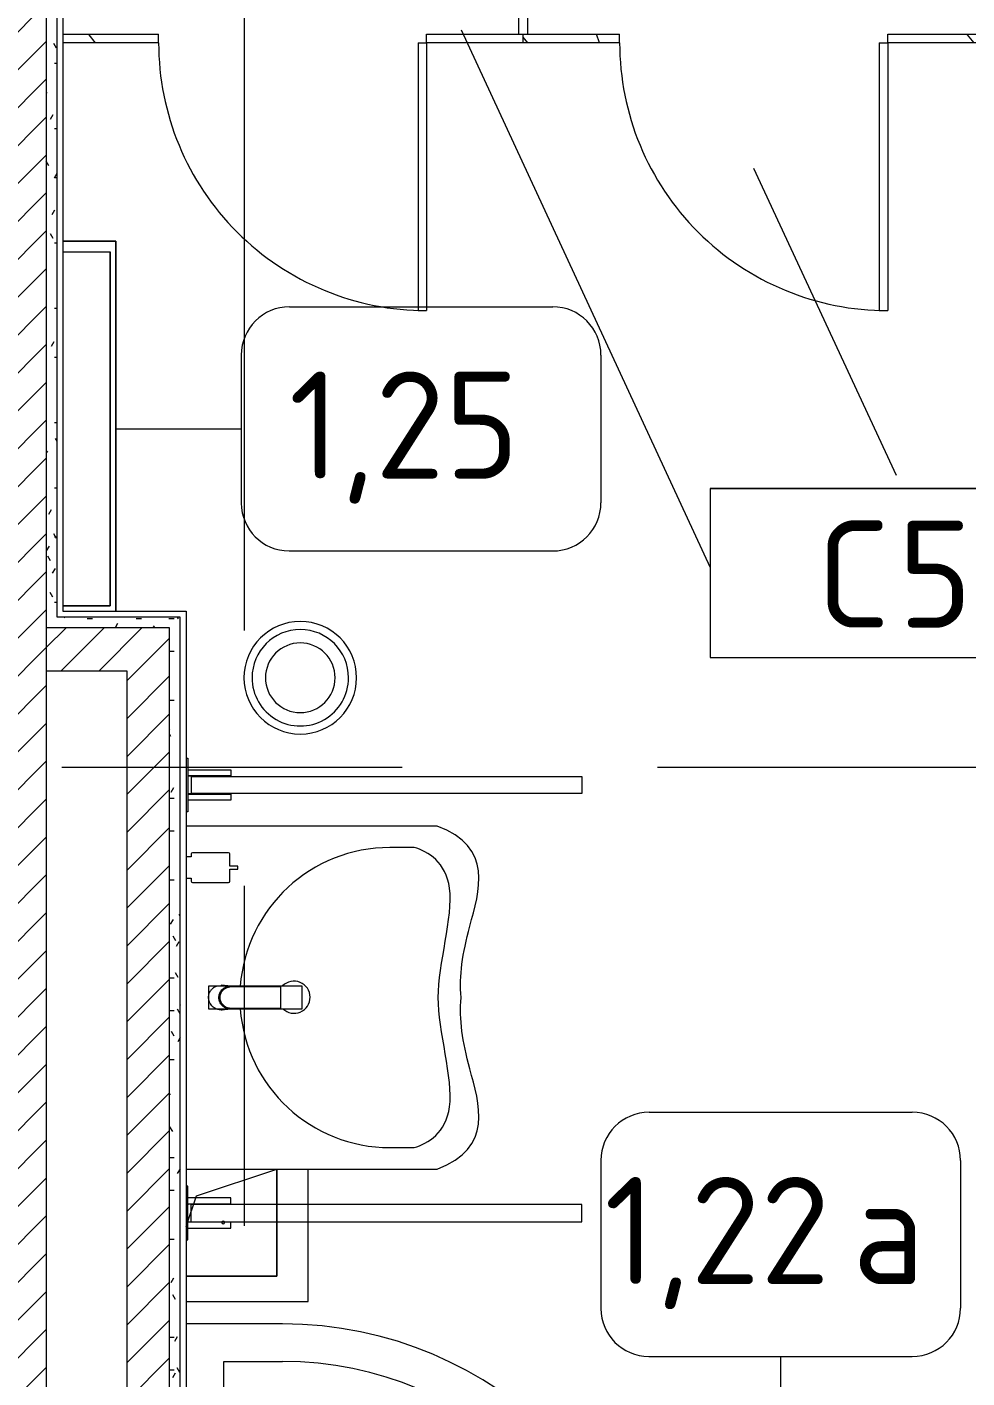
# Model space of a CAD drawing. Header units: millimetres. Extents: x 81494 to 296443, y -8553 to 29000.
# Drawn here: x 94254 to 96007, y 6660 to 9181 of the extents above; entities that cross this region are included whole.
import ezdxf

# ---------------------------------------------------------------- set-up
doc = ezdxf.new("R2010")
doc.units = ezdxf.units.MM
doc.linetypes.add('Осевая', pattern=[3175, 635, -476.25, 1587.5, -476.25])
for name, color, linetype, lineweight in [('0-1', 7, 'Continuous', 9), ('A-DOOR', 7, 'Continuous', 9), ('A-GENM', 7, 'Continuous', 9), ('A-GENM-IDEN', 7, 'Continuous', 9), ('I-FURN-IDEN', 7, 'Continuous', 9), ('I-WALL', 7, 'Continuous', 9), ('P-SANR-FIXT-1', 7, 'Continuous', 13), ('Оси-2', 7, 'Осевая', 9)]:
    doc.layers.add(name, color=color, linetype=linetype, lineweight=lineweight)
for name, color, linetype, lineweight, true_color in [('A-DOOR-1', 7, 'Continuous', 9, 0xc0c0c0), ('A-WALL-1', 9, 'Continuous', 9, 0x808080), ('I-FURN-1', 9, 'Continuous', 9, 0x808080), ('P-SANR-FIXT-2', 9, 'Continuous', 13, 0x808080)]:
    doc.layers.add(name, color=color, linetype=linetype, lineweight=lineweight, true_color=true_color)
doc.styles.add('GOST Common', font='GOST_Common.ttf', dxfattribs={"height": 200})
pattern_1 = [(45, (0, 0), (-35.35534, 35.35534), [])]
pattern_2 = [(288.435, (95141.21, 9160), (416.50086, -832.99954), [158.05, -1159.038]), (319.399, (95191.19, 9010.06), (2499.010644, -2082.486787), [76.799, -3763.143]), (316.848, (94833, 8960.08), (6247.5402574, -5830.957739), [182.691, -8951.868]), (289.983, (94966.28, 8835.13), (1249.49393, -3332.002656), [97.5, -4777.508]), (270, (94999.6, 9160), (416.5, -416.5), [83.3, -333.2]), (298.443, (94999.6, 9076.7), (-2915.5071394, 5414.4962996), [227.365, -11140.87]), (264.289, (95107.89, 8876.78), (416.5263, 3748.496867), [83.716, -4102.058]), (309.806, (95099.56, 8793.48), (-1666.01521, 2082.48651), [65.059, -3187.91])]
pattern_3 = [(0, (0, 0), (121.92, 30.48), [10.058, -81.382, 10.058, -81.382, -487.68]), (0, (0, 0), (121.92, 30.48), [-182.88, 10.058, -172.822, 10.058, -81.382, -213.36]), (0, (0, 0), (121.92, 30.48), [-457.2, 10.058, -50.902, 10.058, -142.342]), (120, (45.72, 15.24), (-87.356454, 90.345817), [10.058, -81.382, 10.058, -81.382, -487.68]), (120, (45.72, 15.24), (-87.356454, 90.345817), [-182.88, 10.058, -172.822, 10.058, -81.382, -213.36]), (120, (45.72, 15.24), (-87.356454, 90.345817), [-457.2, 10.058, -50.902, 10.058, -142.342]), (240, (60.96, 76.2), (-34.563546, -120.825817), [10.058, -81.382, 10.058, -81.382, -487.68]), (240, (60.96, 76.2), (-34.563546, -120.825817), [-182.88, 10.058, -172.822, 10.058, -81.382, -213.36]), (240, (60.96, 76.2), (-34.563546, -120.825817), [-457.2, 10.058, -50.902, 10.058, -142.342])]
pattern_4 = [(288.435, (96001.21, 9160), (416.50086, -832.99954), [158.05, -1159.038]), (319.399, (96051.19, 9010.06), (2499.010644, -2082.486787), [76.799, -3763.143]), (316.848, (95693, 8960.08), (6247.5402574, -5830.957739), [182.691, -8951.868]), (289.983, (95826.28, 8835.13), (1249.49393, -3332.002656), [97.5, -4777.508]), (270, (95859.6, 9160), (416.5, -416.5), [83.3, -333.2]), (298.443, (95859.6, 9076.7), (-2915.5071394, 5414.4962996), [227.365, -11140.87]), (264.289, (95967.89, 8876.78), (416.5263, 3748.496867), [83.716, -4102.058]), (309.806, (95959.56, 8793.48), (-1666.01521, 2082.48651), [65.059, -3187.91])]

# ---------------------------------------------------------------- blocks, each defined once
blk = doc.blocks.new('131_Сантехническая перегородка_Дверь 5 - СД-1-30835617-План расстановки мебели и оборудования 1 этажа в осях 23_1-33')
at = {"layer": 'A-DOOR'}
h = blk.add_hatch(dxfattribs=at)
h.set_pattern_fill('FP_49', color=256, style=0, pattern_type=2)
h.set_pattern_definition(pattern_2)
h.paths.add_polyline_path([(750, 8), (750, -8), (928.5, -8), (928.5, 8)])
at = {"layer": 'A-GENM'}
h = blk.add_hatch(dxfattribs=at)
h.set_pattern_fill('FP_49', color=256, style=0, pattern_type=2)
h.set_pattern_definition(pattern_2)
h.paths.add_polyline_path([(70, 8), (70, -8), (250, -8), (250, 8)])
at = {"layer": 'A-DOOR-1'}
for p, q in [((266, 508), (250, 508)), ((250, 8), (250, 508)), ((266, 8), (266, 508)), ((266, 8), (250, 8))]:
    blk.add_line(p, q, dxfattribs=at)
blk.add_arc((250, 8), 500, 360, 90, dxfattribs=at)
at = {"layer": 'A-GENM'}
for p, q in [((70, 8), (250, 8)), ((70, 8), (70, -8)), ((250, 8), (250, -8)), ((750, 8), (928.5, 8)), ((750, 8), (750, -8)), ((250, -8), (70, -8)), ((928.5, -8), (750, -8))]:
    blk.add_line(p, q, dxfattribs=at)
blk = doc.blocks.new('GM_Отверстие прямоугольное _в плите_ - Отверстие-V16-План расстановки мебели и оборудования 1 этажа в осях 23_1-33')
at = {"layer": 'A-GENM'}
for p, q in [((-50, 50), (100, 100)), ((100, 100), (100, -100)), ((100, -100), (100, 100)), ((-69, -7), (-50, 50)), ((100, -100), (-69, -100)), ((-69, -100), (100, -100))]:
    blk.add_line(p, q, dxfattribs=at)
for start, end in [(360, 180), (180, 360)]:
    blk.add_arc((0, 0), 2.5, start, end, dxfattribs=at)
blk = doc.blocks.new('Вешалка - 1_25-V89-План расстановки мебели и оборудования 1 этажа в осях 23_1-33')
at = {"layer": 'I-FURN-1'}
for p, q in [((340.2, 55), (-350, 55)), ((-350, 55), (-350, -44)), ((-350, -44), (-350, 55)), ((-350, 55), (340.2, 55)), ((-330.4, -44), (-330.4, 44.4)), ((-330.4, -44), (-330.4, 44.4)), ((-330.4, 44.4), (330.2, 44.4)), ((330.2, 44.4), (-330.4, 44.4)), ((330.2, 44.4), (330.2, -44.1)), ((330.2, -44.1), (330.2, 44.4))]:
    blk.add_line(p, q, dxfattribs=at)
blk = doc.blocks.new('сифон - Для раковины-V112-План расстановки мебели и оборудования 1 этажа в осях 23_1-33')
at = {"layer": 'P-SANR-FIXT-2'}
for start, end in [(46.114, 180), (180, 315)]:
    blk.add_arc((0, 0), 30, start, end, dxfattribs=at)
blk = doc.blocks.new('смеситель для раковины - Default-V108-План расстановки мебели и оборудования 1 этажа в осях 23_1-33')
at = {"layer": '0-1'}
for p, q in [((21, 151.6), (-21, 151.6)), ((20.3, 111.8), (-20.3, 111.8)), ((-22.8, 2.9), (-21.7, 15.4)), ((-20.7, 17.2), (-20.7, 16.7)), ((-20.3, 19.4), (-20.3, 15.8)), ((20.3, 15.8), (20.3, 19.4)), ((20.8, 16.7), (20.8, 17.2))]:
    blk.add_line(p, q, dxfattribs=at)
at = {"layer": '0-1', "flags": 128}
for points in [[(-21, 151.3), (-21, 147.9), (-21, 145.7), (-21, 145.2), (-21, 144.9), (-21, 144.8), (-21, 144.7), (-21, 144.7)], [(21, 89.1), (21, 88.6), (21, 88.3), (21, 88.3)], [(21.7, 15.4), (22.3, 8.3), (22.8, 2.9)]]:
    blk.add_lwpolyline(points, dxfattribs=at)
at = {"layer": 'P-SANR-FIXT-2'}
for p, q in [((21, 151.6), (-21, 151.6)), ((-21, 151.6), (-21, -23)), ((21, -23), (21, 151.6)), ((-20.3, 111.8), (-20.3, 111.8)), ((-20.3, 111.8), (-20.3, 109.7)), ((20.3, 109.7), (20.3, 111.8)), ((20.3, 111.8), (20.3, 111.8)), ((-21, -23), (21, -23))]:
    blk.add_line(p, q, dxfattribs=at)
at = {"layer": 'P-SANR-FIXT-2', "flags": 128}
for points in [[(-21, 144), (-21, 91), (-21, 37.9)], [(21, 37.9), (21, 91), (21, 144)], [(-20.3, 19.4), (-20.3, 60.2), (-20.3, 109.7)], [(20.3, 109.7), (20.3, 60.2), (20.3, 19.4)], [(21, 17.1), (21, 22.3), (21, 27.5), (21, 32.7), (21, 37.9)], [(-20.3, 15.8), (-20.3, 17.1), (-20.3, 18.4)], [(20.3, 18.4), (20.3, 17.1), (20.3, 15.8)], [(21, 15.1), (21, 15.6), (21, 16.1), (21, 16.6), (21, 17.1)], [(22.9, -1.8), (22.4, 2.9), (22, 7.6), (21.5, 12.3), (21.1, 17.1)], [(21.1, 17.1), (21.5, 12.3), (22, 7.6), (22.4, 2.9), (22.9, -1.8)]]:
    blk.add_lwpolyline(points, dxfattribs=at)
at = {"layer": 'P-SANR-FIXT-2'}
for centre, major_axis, ratio, start_param, end_param in [((-9809.3, 72.1), (-9788.3, 0.5), 0.986286, 3.135948, 3.138103), ((0, 17.2), (20.8, 0), 0.98634, 3.060685, 3.141593), ((0, 17.2), (20.8, 0), 0.98634, 3.141593, 3.395551), ((0, 17.2), (20.8, 0), 0.98634, 3.707105, 3.769911), ((0, 17.2), (20.8, 0), 0.98634, 5.654867, 5.717635), ((0, 17.2), (-20.8, 0), 0.98634, 2.887544, 3.141593), ((0, 17.2), (20.8, 0), 0.98634, 0, 0.080911), ((0, 17.2), (20.8, 0), 0.98634, 4.154533, 5.270098)]:
    blk.add_ellipse(centre, major_axis=major_axis, ratio=ratio, start_param=start_param, end_param=end_param, dxfattribs=at)
for points, knots in [([(-21, 151.6), (-21, 151.7), (-21, 151.5), (-21, 150.5), (-21, 148.7), (-21, 146.9), (-21, 145.2), (-21, 144.4), (-21, 144)], [0.4444444, 0.4444444, 0.4444444, 0.4444444, 0.5555556, 0.6666667, 0.7777778, 0.8888889, 0.9444444, 1, 1, 1, 1]), ([(21, 144), (21, 144.4), (21, 145.2), (21, 146.9), (21, 148.7), (21, 150.5), (21, 151.5), (21, 151.7), (21, 151.6)], [0, 0, 0, 0, 0.0555556, 0.1111111, 0.2222222, 0.3333333, 0.4444444, 0.5555556, 0.5555556, 0.5555556, 0.5555556]), ([(-21.8, 13.9), (-21.8, 14.6), (-21.7, 16.1), (-21.6, 18.9), (-21.5, 22.1), (-21.5, 25.2), (-21.4, 27.9), (-21.4, 30), (-21.4, 31.8), (-21.3, 33.4), (-21.3, 34.5), (-21.3, 35.6), (-21.3, 37), (-21.3, 38.7), (-21.2, 41), (-21.2, 44.2), (-21.2, 48.8), (-21.1, 54.3), (-21.1, 59.3), (-21.1, 63.2), (-21.1, 66.1), (-21.1, 68.8), (-21.1, 72.5), (-21, 78.9), (-21, 84.5), (-21, 88.1)], [0, 0, 0, 0, 0.083333, 0.166667, 0.25, 0.333333, 0.375, 0.416667, 0.458333, 0.479167, 0.5, 0.520833, 0.541667, 0.583333, 0.625, 0.666667, 0.708333, 0.75, 0.791667, 0.8125, 0.833333, 0.854167, 0.875, 0.916667, 1, 1, 1, 1]), ([(21, 88.1), (21, 84.5), (21, 78.9), (21.1, 72.5), (21.1, 68.8), (21.1, 66.1), (21.1, 63.2), (21.1, 59.3), (21.2, 54.3), (21.2, 48.8), (21.2, 44.2), (21.3, 41), (21.3, 38.7), (21.3, 37), (21.3, 35.6), (21.3, 34.5), (21.3, 33.4), (21.4, 31.8), (21.4, 30), (21.4, 27.9), (21.5, 25.2), (21.5, 22.1), (21.6, 18.9), (21.7, 16.1), (21.8, 14.6), (21.8, 13.9)], [0, 0, 0, 0, 0.083333, 0.125, 0.145833, 0.166667, 0.1875, 0.208333, 0.25, 0.291667, 0.333333, 0.375, 0.416667, 0.458333, 0.479167, 0.5, 0.520833, 0.541667, 0.583333, 0.625, 0.666667, 0.75, 0.833333, 0.916667, 1, 1, 1, 1]), ([(-21.1, 17.1), (-21.2, 16.5), (-21.3, 15.4), (-21.5, 13.7), (-21.6, 11.8), (-21.9, 9.3), (-22.1, 7.6), (-22.4, 5.3), (-22.6, 3), (-22.8, 1.4), (-22.9, 0.3)], [0, 0, 0, 0, 0.1, 0.2, 0.3, 0.4, 0.6, 0.7, 0.8, 1, 1, 1, 1]), ([(-22.6, 3.6), (-22.6, 3.8), (-22.5, 4.4), (-22.4, 5.5), (-22.3, 6.9), (-22.2, 8.4), (-22, 10.9), (-21.9, 12.9), (-21.8, 13.9)], [0.3178487, 0.3178487, 0.3178487, 0.3178487, 0.375, 0.5, 0.625, 0.75, 0.875, 1, 1, 1, 1]), ([(21, 15.1), (20.9, 14), (20.5, 11.7), (19.3, 8.5), (17.6, 5.5), (14.8, 1.9), (11.1, -0.9), (6.8, -2.8), (3.4, -3.6), (0, -3.8), (-4.5, -3.5), (-10.1, -1.7), (-14.7, 1.9), (-17.6, 5.5), (-19.3, 8.4), (-20.5, 11.7), (-20.9, 13.9), (-21, 15)], [0, 0, 0, 0, 0.055556, 0.111111, 0.166667, 0.222222, 0.333333, 0.388889, 0.444444, 0.5, 0.555556, 0.666667, 0.777778, 0.833333, 0.888889, 0.944444, 1, 1, 1, 1]), ([(20.3, 19.4), (20.3, 18.2), (20.2, 15.9), (19.3, 12.3), (18, 9.6), (16.8, 7.5), (15.7, 6), (14.5, 4.7), (12.8, 3), (10.4, 1.2), (7.1, -0.4), (2.4, -1.7), (-2.5, -1.7), (-7.1, -0.4), (-10.9, 1.5), (-13.6, 3.7), (-15.4, 5.7), (-16.5, 7.1), (-17.7, 9), (-18.9, 11.5), (-20, 15), (-20.3, 17.7), (-20.3, 19.4)], [0, 0, 0, 0, 0.055556, 0.111111, 0.166667, 0.194444, 0.222222, 0.25, 0.277778, 0.333333, 0.388889, 0.444444, 0.555556, 0.611111, 0.666667, 0.75, 0.770833, 0.791667, 0.833333, 0.875, 0.916667, 1, 1, 1, 1]), ([(20.3, 15.8), (20.3, 13.7), (19.8, 10.7), (17.9, 6.9), (16.3, 4.7), (14.8, 3.1), (13, 1.5), (11.1, 0.2), (9, -0.8), (7.3, -1.5), (5.5, -2), (3.6, -2.4), (1.4, -2.7), (-0.9, -2.7), (-3.3, -2.5), (-5.5, -2), (-7.7, -1.3), (-9.8, -0.4), (-11.7, 0.6), (-13.5, 1.9), (-15.1, 3.4), (-16.9, 5.4), (-19.5, 9.5), (-20.3, 13.2), (-20.3, 15.8)], [0, 0, 0, 0, 0.111111, 0.166667, 0.222222, 0.25, 0.277778, 0.333333, 0.361111, 0.388889, 0.416667, 0.444444, 0.479167, 0.513889, 0.548611, 0.583333, 0.618056, 0.652778, 0.6875, 0.722222, 0.756944, 0.791667, 0.861111, 1, 1, 1, 1]), ([(21.1, 19.2), (21.3, 18.6), (21.7, 16.8), (21.8, 15.1), (21.8, 13.9)], [0.8206896, 0.8206896, 0.8206896, 0.8206896, 0.8888889, 1, 1, 1, 1]), ([(21.1, 17.1), (21.1, 16.7), (21.2, 16), (21.3, 15), (21.4, 13.9), (21.6, 12.5), (21.8, 10.8), (22, 8.7), (22.2, 6.9), (22.4, 5.5), (22.5, 4.5), (22.6, 3.4), (22.7, 2.4), (22.8, 1.5), (22.9, 0.8), (22.9, 0.4), (22.9, 0.3)], [0, 0, 0, 0, 0.0625, 0.125, 0.1875, 0.25, 0.375, 0.5, 0.625, 0.6875, 0.75, 0.8125, 0.875, 0.9375, 0.96875, 1, 1, 1, 1]), ([(21.8, 13.9), (21.8, 13.3), (21.9, 11.9), (22, 10), (22.2, 8.4), (22.2, 7.3), (22.3, 6.4), (22.4, 5.2), (22.6, 3.7), (22.8, 2), (22.9, 0.8), (22.9, 0.3)], [0, 0, 0, 0, 0.083333, 0.166667, 0.25, 0.333333, 0.416667, 0.5, 0.666667, 0.833333, 1, 1, 1, 1]), ([(22.1, 7), (22.2, 6.5), (22.8, 4.3), (23, 2), (22.9, 0.3)], [0.8, 0.8, 0.8, 0.8, 0.85, 1, 1, 1, 1]), ([(22.9, -1.8), (22.6, -4.5), (21.7, -8.2), (19.1, -12.8), (16.7, -15.9), (13.7, -18.5), (10.4, -20.6), (6.8, -22.1), (3.4, -22.8), (0.5, -23), (-2.9, -22.9), (-6.8, -22.1), (-10.7, -20.5), (-13.4, -18.7), (-15.3, -17.2), (-17, -15.4), (-19, -12.9), (-20.6, -10.1), (-21.5, -8), (-21.7, -7.4)], [0, 0, 0, 0, 0.1111111, 0.1666667, 0.2222222, 0.2777778, 0.3333333, 0.3888889, 0.4444444, 0.4791667, 0.5138889, 0.5833333, 0.6527778, 0.6875, 0.7222222, 0.7569444, 0.7916667, 0.8611111, 0.8888889, 0.8888889, 0.8888889, 0.8888889])]:
    blk.add_open_spline(points, degree=3, knots=knots, dxfattribs=at)
for points in [[(21, 37.9), (21, 36.1), (21, 32.7), (21.1, 27.5), (21.1, 22.3), (21.1, 18.8), (21.1, 17.1)], [(-22.9, 0.3), (-23, 2.1), (-22.8, 3.8), (-22.4, 5.5)], [(-21.8, 13.9), (-21.8, 15.7), (-21.5, 17.5), (-21.1, 19.2)], [(-21.1, 17.1), (-21.1, 16.7), (-21.1, 16), (-21, 15.3), (-21, 15)], [(21.1, 17.1), (21.1, 16.7), (21.1, 16.1), (21, 15.4), (21, 15.1)], [(22.9, 0.3), (22.8, 1.7), (22.5, 4.5), (22, 8.7), (21.5, 12.9), (21.2, 15.7), (21.1, 17.1)], [(22.9, 0.3), (22.9, -0.1), (22.9, -0.4), (22.9, -0.8)]]:
    blk.add_open_spline(points, degree=3, dxfattribs=at)
blk = doc.blocks.new('TOY_Диспансер мыло - Дозатор Elegance new 11654 019001 хром-30721027-План расстановки мебели и оборудования 1 этажа в осях 23_1-33')
at = {"layer": 'A-GENM'}
for p, q in [((127.9, 101.6), (122.2, 101.6)), ((122.2, 101.6), (122.2, 86.7)), ((127.9, 86.7), (127.9, 101.6)), ((97.5, 84.7), (97.5, 17)), ((122.2, 86.7), (99.5, 86.7)), ((150.5, 86.7), (127.9, 86.7)), ((152.5, 17), (152.5, 84.7)), ((99.5, 15), (105, 15)), ((105, 15), (105, 5.5)), ((145, 5.5), (145, 15)), ((145, 15), (150.5, 15))]:
    blk.add_line(p, q, dxfattribs=at)
for centre, start, end in [((99.5, 84.7), 90, 180), ((150.5, 84.7), 360, 90), ((99.5, 17), 180, 270), ((150.5, 17), 270, 360)]:
    blk.add_arc(centre, 2, start, end, dxfattribs=at)
blk = doc.blocks.new('мусорная корзина - Round_ Metal-30590745-План расстановки мебели и оборудования 1 этажа в осях 23_1-33')
at = {"layer": 'P-SANR-FIXT-2'}
for radius, start, end in [(105, 0, 180), (90, 360, 180), (65, 0, 180), (105, 180, 360), (90, 180, 360), (65, 180, 360)]:
    blk.add_arc((0, 0), radius, start, end, dxfattribs=at)
blk = doc.blocks.new('поддон угловой - 900х900-V116-План расстановки мебели и оборудования 1 этажа в осях 23_1-33')
at = {"layer": 'P-SANR-FIXT-2'}
for p, q in [((-270, 450), (-449.9, 450)), ((-380, 115.7), (-380, 380)), ((-380, 380), (-270, 380)), ((-380, 45), (-380, 68.7)), ((-380, -380), (-380, -177)), ((380, -270), (380, -380)), ((450, -291), (450, -270)), ((380, -380), (-380, -380)), ((369.9, -450), (414.1, -450))]:
    blk.add_line(p, q, dxfattribs=at)
for centre, radius, start, end in [((-270, -270), 720, 360, 90), ((-270, -270), 650, 0, 90), ((-290, -290), 25, 90, 270), ((-290, -290), 25, 270, 90)]:
    blk.add_arc(centre, radius, start, end, dxfattribs=at)
blk = doc.blocks.new('SND_Умывальник МГН_Jika - гибкая подводка_ 640х550х165 PN6_3_ ХВ_ГВ накидная гайка BP DN15_ К-гл_кон_ П DN 50-32632225-План расстановки мебели и оборудования 1 этажа в осях 23_1-33')
at = {"layer": 'P-SANR-FIXT-2'}
for p, q in [((-320, 0), (-320, -468)), ((320, -468), (320, 0)), ((-280, -380), (-280, -425)), ((280, -425), (280, -380))]:
    blk.add_line(p, q, dxfattribs=at)
for start, end in [(94.3061, 180), (0, 85.696)]:
    blk.add_arc((0, -380), 280, start, end, dxfattribs=at)
for points, knots in [([(-280, -425), (-272.8, -450.8), (-229.3, -523.4), (-61.7, -470), (0, -470)], [-0.6664917, -0.6664917, -0.6664917, -0.6664917, -0.3523534, 0, 0, 0, 0]), ([(0, -470), (61.7, -470), (229.3, -523.4), (272.8, -450.8), (280, -425)], [-0.6664917, -0.6664917, -0.6664917, -0.6664917, -0.3141383, 0, 0, 0, 0]), ([(-320, -468), (-281.1, -574.8), (-131.1, -523.5), (-41.2, -508.8), (0, -512.9)], [0, 0, 0, 0, 0.3972744, 0.715552, 0.715552, 0.715552, 0.715552]), ([(0, -512.9), (41.2, -508.8), (131.1, -523.5), (281.1, -574.8), (320, -468)], [0, 0, 0, 0, 0.3182776, 0.715552, 0.715552, 0.715552, 0.715552])]:
    blk.add_open_spline(points, degree=3, knots=knots, dxfattribs=at)
blk = doc.blocks.new('Plumbing_Drainage_hansgrohe_56248XXX-RainDrain-Point-Complete-set-po - 800 Stainless Steel Optic-30807005-План расстановки мебели и оборудования 1 этажа в осях 23_1-33')
at = {"layer": 'P-SANR-FIXT-2'}
for p, q in [((158.5, -158.5), (158.5, 89)), ((-69, -158.5), (158.5, -158.5))]:
    blk.add_line(p, q, dxfattribs=at)
blk = doc.blocks.new('132_МГН_Поручень для унитаза_тип откидной - ПР 1Р-V3-План расстановки мебели и оборудования 1 этажа в осях 23_1-33')
at = {"layer": 'A-GENM'}
for p, q in [((-16, 738), (-16, 9.5)), ((16, 738), (-16, 738)), ((16, 9.5), (16, 738)), ((-28.2, 83), (-28.2, 3)), ((-17, 83), (-28.2, 83)), ((-17, 3), (-17, 83)), ((17, 83), (17, 3)), ((28.2, 83), (17, 83)), ((28.2, 3), (28.2, 83)), ((-50, 3), (-50, 0)), ((50, 3), (-50, 3)), ((-17, 3), (-28.2, 3)), ((-16, 9.5), (-16.6, 8.9)), ((-16.6, 8.9), (-16.6, 4.2)), ((16, 9.5), (-16, 9.5)), ((16, 9.5), (16.6, 8.9)), ((16.6, 8.9), (16.6, 4.2)), ((28.2, 3), (17, 3)), ((50, 0), (50, 3))]:
    blk.add_line(p, q, dxfattribs=at)
for centre, start, end in [((-15.3, 4.2), 180, 270), ((15.3, 4.2), 270, 360)]:
    blk.add_arc(centre, 1.24, start, end, dxfattribs=at)
blk = doc.blocks.new('132_МГН_Поручень для унитаза_тип откидной - ПР 1Р-18619933-План расстановки мебели и оборудования 1 этажа в осях 23_1-33')
at = {"layer": 'A-GENM'}
for p, q in [((-50, -3), (-50, 0)), ((50, 0), (50, -3)), ((50, -3), (-50, -3)), ((-17, -3), (-28.2, -3)), ((-28.2, -83), (-28.2, -3)), ((-17, -3), (-17, -83)), ((-16.6, -8.9), (-16.6, -4.2)), ((-16, -9.5), (-16.6, -8.9)), ((16, -9.5), (-16, -9.5)), ((-16, -738), (-16, -9.5)), ((16, -9.5), (16.6, -8.9)), ((16, -9.5), (16, -738)), ((16.6, -8.9), (16.6, -4.2)), ((28.2, -3), (17, -3)), ((17, -83), (17, -3)), ((28.2, -3), (28.2, -83)), ((-17, -83), (-28.2, -83)), ((28.2, -83), (17, -83)), ((16, -738), (-16, -738))]:
    blk.add_line(p, q, dxfattribs=at)
for centre, start, end in [((-15.3, -4.2), 90, 180), ((15.3, -4.2), 0, 90)]:
    blk.add_arc(centre, 1.24, start, end, dxfattribs=at)
blk = doc.blocks.new('131_Сантехническая перегородка_Дверь 5 - СД-1-V129-План расстановки мебели и оборудования 1 этажа в осях 23_1-33')
at = {"layer": 'A-DOOR'}
h = blk.add_hatch(dxfattribs=at)
h.set_pattern_fill('FP_75', color=256, style=0, pattern_type=2)
h.set_pattern_definition(pattern_4)
h.paths.add_polyline_path([(750, 8), (750, -8), (930, -8), (930, 8)])
at = {"layer": 'A-GENM'}
h = blk.add_hatch(dxfattribs=at)
h.set_pattern_fill('FP_75', color=256, style=0, pattern_type=2)
h.set_pattern_definition(pattern_4)
h.paths.add_polyline_path([(70, 8), (70, -8), (250, -8), (250, 8)])
at = {"layer": 'A-DOOR-1'}
for p, q in [((266, 508), (250, 508)), ((250, 8), (250, 508)), ((266, 8), (266, 508)), ((266, 8), (250, 8))]:
    blk.add_line(p, q, dxfattribs=at)
blk.add_arc((250, 8), 500, 360, 90, dxfattribs=at)
at = {"layer": 'A-GENM'}
for p, q in [((70, 8), (250, 8)), ((70, 8), (70, -8)), ((250, 8), (250, -8)), ((750, 8), (930, 8)), ((750, 8), (750, -8)), ((930, 8), (930, -8)), ((250, -8), (70, -8)), ((930, -8), (750, -8))]:
    blk.add_line(p, q, dxfattribs=at)
blk = doc.blocks.new('FP_139-План расстановки мебели и оборудования 1 этажа в осях 23_1-33')
at = {"layer": 'A-GENM'}
blk.add_line((0, 8), (0, -8), dxfattribs=at)
blk = doc.blocks.new('131_Сантехническая перегородка 6 - СП-1-V138-План расстановки мебели и оборудования 1 этажа в осях 23_1-33')
at = {"layer": 'A-GENM'}
h = blk.add_hatch(dxfattribs=at)
h.set_pattern_fill('FP_83', color=256, style=0, pattern_type=2)
h.set_pattern_definition([(198.435, (9968, -95071.21), (-832.99954, -416.50086), [158.051, -1159.038]), (229.399, (9818.06, -95121.19), (-2082.486787, -2499.010644), [76.799, -3763.143]), (226.848, (9768.08, -94763), (-5830.957739, -6247.5402574), [182.691, -8951.868]), (199.983, (9643.13, -94896.28), (-3332.002656, -1249.49393), [97.5, -4777.508]), (180, (9968, -94929.6), (-416.5, -416.5), [83.3, -333.2]), (208.443, (9884.7, -94929.6), (5414.4962996, 2915.5071394), [227.365, -11140.87]), (174.289, (9684.78, -95037.89), (3748.496867, -416.5263), [83.716, -4102.058]), (219.806, (9601.48, -95029.56), (2082.48651, 1666.01521), [65.059, -3187.91])])
h.paths.add_polyline_path([(800, -8), (800, 8), (50, 8), (50, -8), (494.6, -8)])
for p, q in [((0, 8), (50, 8)), ((50, 8), (800, 8)), ((50, -8), (0, -8)), ((800, -8), (50, -8))]:
    blk.add_line(p, q, dxfattribs=at)
at = {"layer": 'A-GENM', "flags": 128}
for points in [[(71.5, 8), (71.1, 8.5), (70.8, 9), (70.4, 9.5), (70, 9.9), (69.6, 10.4), (69.2, 10.8), (68.8, 11.2), (68.3, 11.6), (67.8, 12), (67.3, 12.3), (66.8, 12.7), (66.3, 13), (65.8, 13.3), (65.3, 13.6), (64.7, 13.8), (64.2, 14), (63.6, 14.3), (63, 14.4), (62.4, 14.6), (61.9, 14.7), (61.3, 14.9), (60.7, 14.9), (60.1, 15), (59.5, 15.1), (58.9, 15.1), (58.3, 15.1), (57.7, 15), (57.1, 15), (56.5, 14.9), (55.9, 14.8), (55.3, 14.7), (54.7, 14.5), (54.1, 14.4), (53.5, 14.2), (53, 13.9), (52.4, 13.7), (51.9, 13.4), (51.4, 13.2), (50.8, 12.9), (50.3, 12.5), (49.8, 12.2), (49.3, 11.8), (48.9, 11.4), (48.4, 11), (48, 10.6), (47.6, 10.2), (47.2, 9.7), (46.8, 9.3), (46.4, 8.8), (46.1, 8.3), (45.9, 8)], [(45.9, -8), (46.3, -8.5), (46.6, -9), (47, -9.5), (47.4, -9.9), (47.8, -10.4), (48.2, -10.8), (48.6, -11.2), (49.1, -11.6), (49.6, -12), (50, -12.3), (50.5, -12.7), (51.1, -13), (51.6, -13.3), (52.1, -13.6), (52.7, -13.8), (53.2, -14), (53.8, -14.3), (54.4, -14.4), (54.9, -14.6), (55.5, -14.7), (56.1, -14.9), (56.7, -14.9), (57.3, -15), (57.9, -15.1), (58.5, -15.1), (59.1, -15.1), (59.7, -15), (60.3, -15), (60.9, -14.9), (61.5, -14.8), (62.1, -14.7), (62.7, -14.5), (63.3, -14.4), (63.8, -14.2), (64.4, -13.9), (65, -13.7), (65.5, -13.4), (66, -13.2), (66.6, -12.9), (67.1, -12.5), (67.6, -12.2), (68, -11.8), (68.5, -11.4), (69, -11), (69.4, -10.6), (69.8, -10.2), (70.2, -9.7), (70.6, -9.3), (70.9, -8.8), (71.3, -8.3), (71.5, -8)]]:
    blk.add_lwpolyline(points, dxfattribs=at)
at = {"layer": 'A-GENM'}
for radius, start, end in [(24.6, 19.9113, 160.0887), (17.6, 28.9731, 151.0269), (15.1, 78.8699, 146.2189), (15.1, 33.7811, 53.124), (24.6, 199.9113, 340.0887), (17.6, 208.9731, 331.0269), (15.1, 213.7811, 233.124), (15.1, 258.8699, 326.2189)]:
    blk.add_arc((58.7, 0), radius, start, end, dxfattribs=at)
blk.add_blockref('FP_139-План расстановки мебели и оборудования 1 этажа в осях 23_1-33', (0, 0), dxfattribs=at)
blk = doc.blocks.new('Марка_Мебель - В прямоуг_Balcon_Марка-25523697-План расстановки мебели и оборудования 1 этажа в осях 23_1-33')
at = {"layer": 'I-FURN-IDEN'}
for p, q in [((-2.455, 2.278), (2.455, 2.278)), ((-3.355, 1.378), (-3.355, -1.384)), ((3.355, 1.378), (3.355, -1.378)), ((-2.461, -2.278), (2.455, -2.278))]:
    blk.add_line(p, q, dxfattribs=at)
for centre, radius, start, end in [((-2.455, 1.378), 0.9, 90, 180), ((2.455, 1.378), 0.9, 0, 90), ((-2.461, -1.384), 0.893, 180, 270), ((2.455, -1.378), 0.9, 270, 0)]:
    blk.add_arc(centre, radius, start, end, dxfattribs=at)
blk = doc.blocks.new('Mark Reiling - Mark Reiling-26174330-План расстановки мебели и оборудования 1 этажа в осях 23_1-33')
at = {"layer": 'A-GENM-IDEN'}
for p, q in [((-3.47, 1.49), (-3.47, -1.663)), ((-3.47, 1.49), (3.47, 1.49)), ((3.47, 1.49), (-3.47, 1.49)), ((-3.47, 1.49), (-3.47, -1.663)), ((3.47, -1.663), (3.47, 1.49)), ((3.47, -1.663), (3.47, 1.49)), ((-3.47, -1.663), (3.47, -1.663)), ((-3.47, -1.663), (3.47, -1.663))]:
    blk.add_line(p, q, dxfattribs=at)

msp = doc.modelspace()

# ---------------------------------------------------------------- hatches: boundary and pattern name
at = {"layer": 'I-WALL'}
h = msp.add_hatch(dxfattribs=at)
h.set_pattern_fill('FP_3', color=256, style=0, pattern_type=2)
h.set_pattern_definition(pattern_1)
h.paths.add_polyline_path([(94290, 5400), (94290, 10380), (94210, 10380), (94210, 5400)])
h = msp.add_hatch(dxfattribs=at)
h.set_pattern_fill('FP_67', color=256, style=0, pattern_type=2)
h.set_pattern_definition(pattern_3)
h.paths.add_polyline_path([(94290, 8060), (94310, 8060), (94310, 10000), (94290, 10000), (94290, 8415)])
h = msp.add_hatch(dxfattribs=at)
h.set_pattern_fill('FP_67', color=256, style=0, pattern_type=2)
h.set_pattern_definition(pattern_3)
h.paths.add_polyline_path([(94310, 8060), (94520, 8060), (94520, 8080), (94310, 8080)])
h = msp.add_hatch(dxfattribs=at)
h.set_pattern_fill('FP_67', color=256, style=0, pattern_type=2)
h.set_pattern_definition(pattern_3)
h.paths.add_polyline_path([(94520, 5850), (94540, 5850), (94540, 8080), (94520, 8080), (94520, 6033.7)])
h = msp.add_hatch(dxfattribs=at)
h.set_pattern_fill('FP_3', color=256, style=0, pattern_type=2)
h.set_pattern_definition(pattern_1)
h.paths.add_polyline_path([(94520, 7980), (94520, 8060), (94290, 8060), (94290, 7980), (94468.2, 7980)])
h = msp.add_hatch(dxfattribs=at)
h.set_pattern_fill('FP_3', color=256, style=0, pattern_type=2)
h.set_pattern_definition(pattern_1)
h.paths.add_polyline_path([(94520, 5830), (94520, 7980), (94440, 7980), (94440, 5830), (94468.2, 5830)])

# ---------------------------------------------------------------- linework, layer by layer
at = {"layer": 'A-GENM-IDEN'}
for p, q in [((95064.1, 9175.8), (95528.4, 8172.6)), ((95609.5, 8917.7), (95875.4, 8344.6))]:
    msp.add_line(p, q, dxfattribs=at)
at = {"layer": 'A-WALL-1'}
for p, q in [((94290, 10000), (94290, 5400)), ((94310, 8080), (94310, 9969)), ((94540, 8080), (94310, 8080)), ((94540, 5850), (94540, 8080)), ((94520, 8060), (94290, 8060)), ((94520, 5830), (94520, 8060)), ((94290, 7980), (94440, 7980)), ((94440, 7980), (94440, 5830))]:
    msp.add_line(p, q, dxfattribs=at)
at = {"layer": 'I-FURN-IDEN'}
for p, q in [((94420, 8431.3), (94653.6, 8431.3)), ((95660, 5681), (95660, 6700.3))]:
    msp.add_line(p, q, dxfattribs=at)
at = {"layer": 'I-WALL'}
for p, q in [((94321, 9980), (94321, 8091)), ((94321, 8091), (94551, 8091)), ((94551, 8091), (94551, 5861))]:
    msp.add_line(p, q, dxfattribs=at)
at = {"layer": 'Оси-2'}
for p, q in [((94660, 593.7), (94660, 19415.1)), ((84793.9, 7800), (122455, 7800))]:
    msp.add_line(p, q, dxfattribs=at)

# ---------------------------------------------------------------- block references
at = {"layer": 'A-GENM'}
for name, p, rotation in [('131_Сантехническая перегородка 6 - СП-1-V138-План расстановки мебели и оборудования 1 этажа в осях 23_1-33', (95179.5, 9968), 270.0000000000007), ('131_Сантехническая перегородка_Дверь 5 - СД-1-30835617-План расстановки мебели и оборудования 1 этажа в осях 23_1-33', (95249.5, 9160), 180), ('131_Сантехническая перегородка_Дверь 5 - СД-1-V129-План расстановки мебели и оборудования 1 этажа в осях 23_1-33', (96109.5, 9160), 180)]:
    msp.add_blockref(name, p, dxfattribs=dict(at, rotation=rotation))
msp.add_blockref('GM_Отверстие прямоугольное _в плите_ - Отверстие-V16-План расстановки мебели и оборудования 1 этажа в осях 23_1-33', (94620, 6950), dxfattribs=at)
at = {"layer": 'A-GENM-IDEN', "xscale": 99.99999999999993, "yscale": 99.99999999999993, "zscale": 99.99999999999993}
msp.add_blockref('Mark Reiling - Mark Reiling-26174330-План расстановки мебели и оборудования 1 этажа в осях 23_1-33', (95875.4, 8171.1), dxfattribs=at)
at = {"layer": 'I-FURN-1', "rotation": 270.0000000000007}
msp.add_blockref('Вешалка - 1_25-V89-План расстановки мебели и оборудования 1 этажа в осях 23_1-33', (94365, 8431.3), dxfattribs=at)
at = {"layer": 'I-FURN-IDEN', "xscale": 99.99999999999993, "yscale": 99.99999999999993, "zscale": 99.99999999999993}
for p in [(94989.1, 8431.3), (95660, 6928)]:
    msp.add_blockref('Марка_Мебель - В прямоуг_Balcon_Марка-25523697-План расстановки мебели и оборудования 1 этажа в осях 23_1-33', p, dxfattribs=at)
at = {"layer": 'P-SANR-FIXT-1'}
for name, p, rotation in [('132_МГН_Поручень для унитаза_тип откидной - ПР 1Р-18619933-План расстановки мебели и оборудования 1 этажа в осях 23_1-33', (94551, 7766.7), 89.99999999999942), ('TOY_Диспансер мыло - Дозатор Elegance new 11654 019001 хром-30721027-План расстановки мебели и оборудования 1 этажа в осях 23_1-33', (94545.5, 7737.5), 270), ('132_МГН_Поручень для унитаза_тип откидной - ПР 1Р-V3-План расстановки мебели и оборудования 1 этажа в осях 23_1-33', (94551, 6967.7), 270.0000000000001)]:
    msp.add_blockref(name, p, dxfattribs=dict(at, rotation=rotation))
at = {"layer": 'P-SANR-FIXT-2'}
for name, p, rotation in [('мусорная корзина - Round_ Metal-30590745-План расстановки мебели и оборудования 1 этажа в осях 23_1-33', (94763.8, 7966.8), 180), ('SND_Умывальник МГН_Jika - гибкая подводка_ 640х550х165 PN6_3_ ХВ_ГВ накидная гайка BP DN15_ К-гл_кон_ П DN 50-32632225-План расстановки мебели и оборудования 1 этажа в осях 23_1-33', (94551, 7370), 89.99999999999977), ('смеситель для раковины - Default-V108-План расстановки мебели и оборудования 1 этажа в осях 23_1-33', (94615.7, 7370), 269.9999999999995), ('сифон - Для раковины-V112-План расстановки мебели и оборудования 1 этажа в осях 23_1-33', (94752.1, 7370.6), 180)]:
    msp.add_blockref(name, p, dxfattribs=dict(at, rotation=rotation))
for name, p in [('Plumbing_Drainage_hansgrohe_56248XXX-RainDrain-Point-Complete-set-po - 800 Stainless Steel Optic-30807005-План расстановки мебели и оборудования 1 этажа в осях 23_1-33', (94620, 6961)), ('поддон угловой - 900х900-V116-План расстановки мебели и оборудования 1 этажа в осях 23_1-33', (95000.9, 6310.8))]:
    msp.add_blockref(name, p, dxfattribs=at)

# ---------------------------------------------------------------- texts
at = {"layer": 'A-GENM-IDEN', "char_height": 200, "width": 176.371, "attachment_point": 1, "style": 'GOST Common'}
for s, insert in [('\\fGOST Common|b0|i0|c204|p34|;С', (95733.3, 8260.2)), ('\\fGOST Common|b0|i0|c204|p34|;5', (95878.8, 8260.2))]:
    msp.add_mtext(s, dxfattribs=dict(at, insert=insert))
at = {"layer": 'I-FURN-IDEN', "char_height": 200, "attachment_point": 1, "style": 'GOST Common'}
for s, insert, width in [('1,25', (94742.6, 8538.3), 561.181), ('1,22', (95331, 7035.1), 561.181), ('\\fGOST Common|b0|i0|c204|p34|;а', (95794, 7035.1), 200.422)]:
    msp.add_mtext(s, dxfattribs=dict(at, insert=insert, width=width))

doc.saveas('drawing.dxf')
